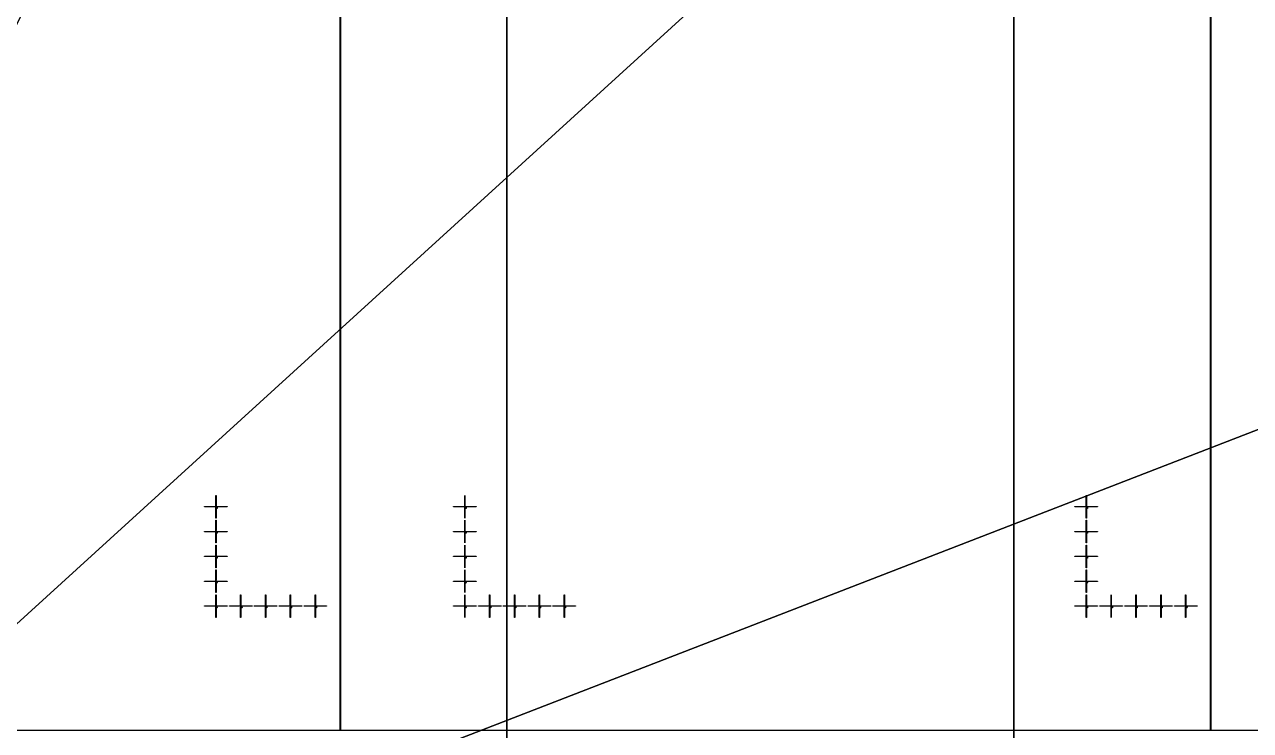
# Model space of a CAD drawing. Extents: x -25400 to 25400, y -24113 to 25400.
# Drawn here: x 4462 to 14325, y 3151 to 8834 of the extents above; entities that cross this region are included whole.
import ezdxf

# ---------------------------------------------------------------- set-up
doc = ezdxf.new("R2010")
doc.units = 0
for name, color, linetype in [('L0D0', 1, 'CONTINUOUS'), ('L1D0', 2, 'CONTINUOUS'), ('L3D0', 3, 'CONTINUOUS')]:
    doc.layers.add(name, color=color, linetype=linetype)

msp = doc.modelspace()

# ---------------------------------------------------------------- linework, layer by layer
at = {"layer": 'L0D0'}
for points in [[(8342.854, 23990.765), (8342.854, -23990.765), (8299.673, -24005.737), (8256.466, -24020.632), (8213.232, -24035.449), (8169.972, -24050.188), (8126.685, -24064.85), (8083.372, -24079.433), (8040.032, -24093.939), (7996.667, -24108.366), (7983.296, -24112.788), (4251.735, -24112.788), (0, 0), (0, 25400)], [(8342.854, -23990.765), (8342.854, 23990.765)], [(12421.944, 22155.255), (12421.944, -22155.255)], [(12421.944, -22155.255), (12421.944, 22155.255)], [(16923.304, 15427.63), (0, 0), (10207.408, 20499.239)], [(21126.611, 8836.08), (21143.321, 8796.022), (21159.954, 8755.931), (21176.512, 8715.809), (21192.994, 8675.656), (21209.399, 8635.472), (21225.729, 8595.257), (21241.982, 8555.01), (21258.159, 8514.733), (21274.259, 8474.426), (21290.283, 8434.088), (21306.231, 8393.719), (21322.102, 8353.321), (21337.896, 8312.892), (21353.614, 8272.434), (0, 0), (16923.304, 15427.63)], [(22900, 0), (0, 0), (21353.614, 8272.434)]]:
    msp.add_lwpolyline(points, dxfattribs=at)
at = {"layer": 'L1D0'}
for points in [[(6000.25, 4960.85), (6000.25, 5043.85), (6002.75, 5043.85), (6002.75, 4960.85)], [(8003.25, 4960.85), (8003.25, 5043.85), (8005.75, 5043.85), (8005.75, 4960.85)], [(13003.25, 4960.85), (13003.25, 5043.85), (13005.75, 5043.85), (13005.75, 4960.85)], [(5910.5, 4951.6), (5910.5, 4954.1), (5993.5, 4954.1), (5993.5, 4951.6)], [(6001.3, 4947.85), (6001.3, 4952.65), (5996.5, 4952.65), (5996.5, 4953.05), (6001.3, 4953.05), (6001.3, 4957.85), (6001.7, 4957.85), (6001.7, 4953.05), (6006.5, 4953.05), (6006.5, 4952.65), (6001.7, 4952.65), (6001.7, 4947.85)], [(6000.25, 4861.85), (6000.25, 4944.85), (6002.75, 4944.85), (6002.75, 4861.85)], [(6007.5, 4942.294), (6007.5, 4945.85), (6011.944, 4945.85), (6011.944, 4944.961), (6008.389, 4944.961), (6008.389, 4943.183), (6011.056, 4943.183), (6011.056, 4942.294)], [(6007.5, 4939.628), (6007.5, 4940.517), (6011.056, 4940.517), (6011.056, 4939.628)], [(6009.5, 4951.6), (6009.5, 4954.1), (6092.5, 4954.1), (6092.5, 4951.6)], [(6011.056, 4940.517), (6011.056, 4942.294), (6011.944, 4942.294), (6011.944, 4940.517)], [(7913.5, 4951.6), (7913.5, 4954.1), (7996.5, 4954.1), (7996.5, 4951.6)], [(8004.3, 4947.85), (8004.3, 4952.65), (7999.5, 4952.65), (7999.5, 4953.05), (8004.3, 4953.05), (8004.3, 4957.85), (8004.7, 4957.85), (8004.7, 4953.05), (8009.5, 4953.05), (8009.5, 4952.65), (8004.7, 4952.65), (8004.7, 4947.85)], [(8003.25, 4861.85), (8003.25, 4944.85), (8005.75, 4944.85), (8005.75, 4861.85)], [(8010.5, 4942.294), (8010.5, 4945.85), (8014.944, 4945.85), (8014.944, 4944.961), (8011.389, 4944.961), (8011.389, 4943.183), (8014.056, 4943.183), (8014.056, 4942.294)], [(8010.5, 4939.628), (8010.5, 4940.517), (8014.056, 4940.517), (8014.056, 4939.628)], [(8012.5, 4951.6), (8012.5, 4954.1), (8095.5, 4954.1), (8095.5, 4951.6)], [(8014.056, 4940.517), (8014.056, 4942.294), (8014.944, 4942.294), (8014.944, 4940.517)], [(12913.5, 4951.6), (12913.5, 4954.1), (12996.5, 4954.1), (12996.5, 4951.6)], [(13004.3, 4947.85), (13004.3, 4952.65), (12999.5, 4952.65), (12999.5, 4953.05), (13004.3, 4953.05), (13004.3, 4957.85), (13004.7, 4957.85), (13004.7, 4953.05), (13009.5, 4953.05), (13009.5, 4952.65), (13004.7, 4952.65), (13004.7, 4947.85)], [(13003.25, 4861.85), (13003.25, 4944.85), (13005.75, 4944.85), (13005.75, 4861.85)], [(13010.5, 4942.294), (13010.5, 4945.85), (13014.944, 4945.85), (13014.944, 4944.961), (13011.389, 4944.961), (13011.389, 4943.183), (13014.056, 4943.183), (13014.056, 4942.294)], [(13010.5, 4939.628), (13010.5, 4940.517), (13014.056, 4940.517), (13014.056, 4939.628)], [(13012.5, 4951.6), (13012.5, 4954.1), (13095.5, 4954.1), (13095.5, 4951.6)], [(13014.056, 4940.517), (13014.056, 4942.294), (13014.944, 4942.294), (13014.944, 4940.517)], [(6000.25, 4760.85), (6000.25, 4843.85), (6002.75, 4843.85), (6002.75, 4760.85)], [(8003.25, 4760.85), (8003.25, 4843.85), (8005.75, 4843.85), (8005.75, 4760.85)], [(13003.25, 4760.85), (13003.25, 4843.85), (13005.75, 4843.85), (13005.75, 4760.85)], [(5910.5, 4751.6), (5910.5, 4754.1), (5993.5, 4754.1), (5993.5, 4751.6)], [(6001.3, 4747.85), (6001.3, 4752.65), (5996.5, 4752.65), (5996.5, 4753.05), (6001.3, 4753.05), (6001.3, 4757.85), (6001.7, 4757.85), (6001.7, 4753.05), (6006.5, 4753.05), (6006.5, 4752.65), (6001.7, 4752.65), (6001.7, 4747.85)], [(6000.25, 4661.85), (6000.25, 4744.85), (6002.75, 4744.85), (6002.75, 4661.85)], [(6010.167, 4739.628), (6010.167, 4741.406), (6007.5, 4741.406), (6007.5, 4743.183), (6008.389, 4743.183), (6008.389, 4742.294), (6010.167, 4742.294), (6010.167, 4744.961), (6009.278, 4744.961), (6009.278, 4745.85), (6011.056, 4745.85), (6011.056, 4742.294), (6011.944, 4742.294), (6011.944, 4741.406), (6011.056, 4741.406), (6011.056, 4739.628)], [(6008.389, 4743.183), (6008.389, 4744.961), (6009.278, 4744.961), (6009.278, 4743.183)], [(6009.5, 4751.6), (6009.5, 4754.1), (6092.5, 4754.1), (6092.5, 4751.6)], [(7913.5, 4751.6), (7913.5, 4754.1), (7996.5, 4754.1), (7996.5, 4751.6)], [(8004.3, 4747.85), (8004.3, 4752.65), (7999.5, 4752.65), (7999.5, 4753.05), (8004.3, 4753.05), (8004.3, 4757.85), (8004.7, 4757.85), (8004.7, 4753.05), (8009.5, 4753.05), (8009.5, 4752.65), (8004.7, 4752.65), (8004.7, 4747.85)], [(8003.25, 4661.85), (8003.25, 4744.85), (8005.75, 4744.85), (8005.75, 4661.85)], [(8013.167, 4739.628), (8013.167, 4741.406), (8010.5, 4741.406), (8010.5, 4743.183), (8011.389, 4743.183), (8011.389, 4742.294), (8013.167, 4742.294), (8013.167, 4744.961), (8012.278, 4744.961), (8012.278, 4745.85), (8014.056, 4745.85), (8014.056, 4742.294), (8014.944, 4742.294), (8014.944, 4741.406), (8014.056, 4741.406), (8014.056, 4739.628)], [(8011.389, 4743.183), (8011.389, 4744.961), (8012.278, 4744.961), (8012.278, 4743.183)], [(8012.5, 4751.6), (8012.5, 4754.1), (8095.5, 4754.1), (8095.5, 4751.6)], [(12913.5, 4751.6), (12913.5, 4754.1), (12996.5, 4754.1), (12996.5, 4751.6)], [(13004.3, 4747.85), (13004.3, 4752.65), (12999.5, 4752.65), (12999.5, 4753.05), (13004.3, 4753.05), (13004.3, 4757.85), (13004.7, 4757.85), (13004.7, 4753.05), (13009.5, 4753.05), (13009.5, 4752.65), (13004.7, 4752.65), (13004.7, 4747.85)], [(13003.25, 4661.85), (13003.25, 4744.85), (13005.75, 4744.85), (13005.75, 4661.85)], [(13013.167, 4739.628), (13013.167, 4741.406), (13010.5, 4741.406), (13010.5, 4743.183), (13011.389, 4743.183), (13011.389, 4742.294), (13013.167, 4742.294), (13013.167, 4744.961), (13012.278, 4744.961), (13012.278, 4745.85), (13014.056, 4745.85), (13014.056, 4742.294), (13014.944, 4742.294), (13014.944, 4741.406), (13014.056, 4741.406), (13014.056, 4739.628)], [(13011.389, 4743.183), (13011.389, 4744.961), (13012.278, 4744.961), (13012.278, 4743.183)], [(13012.5, 4751.6), (13012.5, 4754.1), (13095.5, 4754.1), (13095.5, 4751.6)], [(6000.25, 4560.85), (6000.25, 4643.85), (6002.75, 4643.85), (6002.75, 4560.85)], [(8003.25, 4560.85), (8003.25, 4643.85), (8005.75, 4643.85), (8005.75, 4560.85)], [(13003.25, 4560.85), (13003.25, 4643.85), (13005.75, 4643.85), (13005.75, 4560.85)], [(5910.5, 4551.6), (5910.5, 4554.1), (5993.5, 4554.1), (5993.5, 4551.6)], [(6001.3, 4547.85), (6001.3, 4552.65), (5996.5, 4552.65), (5996.5, 4553.05), (6001.3, 4553.05), (6001.3, 4557.85), (6001.7, 4557.85), (6001.7, 4553.05), (6006.5, 4553.05), (6006.5, 4552.65), (6001.7, 4552.65), (6001.7, 4547.85)], [(6000.25, 4461.85), (6000.25, 4544.85), (6002.75, 4544.85), (6002.75, 4461.85)], [(6007.5, 4544.961), (6007.5, 4545.85), (6011.056, 4545.85), (6011.056, 4544.961)], [(6007.5, 4539.628), (6007.5, 4540.517), (6011.056, 4540.517), (6011.056, 4539.628)], [(6008.389, 4542.294), (6008.389, 4543.183), (6011.056, 4543.183), (6011.056, 4542.294)], [(6009.5, 4551.6), (6009.5, 4554.1), (6092.5, 4554.1), (6092.5, 4551.6)], [(6011.056, 4543.183), (6011.056, 4544.961), (6011.944, 4544.961), (6011.944, 4543.183)], [(6011.056, 4540.517), (6011.056, 4542.294), (6011.944, 4542.294), (6011.944, 4540.517)], [(7913.5, 4551.6), (7913.5, 4554.1), (7996.5, 4554.1), (7996.5, 4551.6)], [(8004.3, 4547.85), (8004.3, 4552.65), (7999.5, 4552.65), (7999.5, 4553.05), (8004.3, 4553.05), (8004.3, 4557.85), (8004.7, 4557.85), (8004.7, 4553.05), (8009.5, 4553.05), (8009.5, 4552.65), (8004.7, 4552.65), (8004.7, 4547.85)], [(8003.25, 4461.85), (8003.25, 4544.85), (8005.75, 4544.85), (8005.75, 4461.85)], [(8010.5, 4544.961), (8010.5, 4545.85), (8014.056, 4545.85), (8014.056, 4544.961)], [(8010.5, 4539.628), (8010.5, 4540.517), (8014.056, 4540.517), (8014.056, 4539.628)], [(8011.389, 4542.294), (8011.389, 4543.183), (8014.056, 4543.183), (8014.056, 4542.294)], [(8012.5, 4551.6), (8012.5, 4554.1), (8095.5, 4554.1), (8095.5, 4551.6)], [(8014.056, 4543.183), (8014.056, 4544.961), (8014.944, 4544.961), (8014.944, 4543.183)], [(8014.056, 4540.517), (8014.056, 4542.294), (8014.944, 4542.294), (8014.944, 4540.517)], [(12913.5, 4551.6), (12913.5, 4554.1), (12996.5, 4554.1), (12996.5, 4551.6)], [(13004.3, 4547.85), (13004.3, 4552.65), (12999.5, 4552.65), (12999.5, 4553.05), (13004.3, 4553.05), (13004.3, 4557.85), (13004.7, 4557.85), (13004.7, 4553.05), (13009.5, 4553.05), (13009.5, 4552.65), (13004.7, 4552.65), (13004.7, 4547.85)], [(13003.25, 4461.85), (13003.25, 4544.85), (13005.75, 4544.85), (13005.75, 4461.85)], [(13010.5, 4544.961), (13010.5, 4545.85), (13014.056, 4545.85), (13014.056, 4544.961)], [(13010.5, 4539.628), (13010.5, 4540.517), (13014.056, 4540.517), (13014.056, 4539.628)], [(13011.389, 4542.294), (13011.389, 4543.183), (13014.056, 4543.183), (13014.056, 4542.294)], [(13012.5, 4551.6), (13012.5, 4554.1), (13095.5, 4554.1), (13095.5, 4551.6)], [(13014.056, 4543.183), (13014.056, 4544.961), (13014.944, 4544.961), (13014.944, 4543.183)], [(13014.056, 4540.517), (13014.056, 4542.294), (13014.944, 4542.294), (13014.944, 4540.517)], [(6000.25, 4360.85), (6000.25, 4443.85), (6002.75, 4443.85), (6002.75, 4360.85)], [(8003.25, 4360.85), (8003.25, 4443.85), (8005.75, 4443.85), (8005.75, 4360.85)], [(13003.25, 4360.85), (13003.25, 4443.85), (13005.75, 4443.85), (13005.75, 4360.85)], [(5910.5, 4351.6), (5910.5, 4354.1), (5993.5, 4354.1), (5993.5, 4351.6)], [(6001.3, 4347.85), (6001.3, 4352.65), (5996.5, 4352.65), (5996.5, 4353.05), (6001.3, 4353.05), (6001.3, 4357.85), (6001.7, 4357.85), (6001.7, 4353.05), (6006.5, 4353.05), (6006.5, 4352.65), (6001.7, 4352.65), (6001.7, 4347.85)], [(6000.25, 4261.85), (6000.25, 4344.85), (6002.75, 4344.85), (6002.75, 4261.85)], [(6007.5, 4344.072), (6007.5, 4344.961), (6008.389, 4344.961), (6008.389, 4344.072)], [(6007.5, 4339.628), (6007.5, 4341.406), (6008.389, 4341.406), (6008.389, 4340.517), (6011.944, 4340.517), (6011.944, 4339.628)], [(6008.389, 4344.961), (6008.389, 4345.85), (6011.056, 4345.85), (6011.056, 4344.961)], [(6008.389, 4341.406), (6008.389, 4342.294), (6010.167, 4342.294), (6010.167, 4341.406)], [(6009.5, 4351.6), (6009.5, 4354.1), (6092.5, 4354.1), (6092.5, 4351.6)], [(6010.167, 4342.294), (6010.167, 4343.183), (6011.056, 4343.183), (6011.056, 4342.294)], [(6011.056, 4343.183), (6011.056, 4344.961), (6011.944, 4344.961), (6011.944, 4343.183)], [(7913.5, 4351.6), (7913.5, 4354.1), (7996.5, 4354.1), (7996.5, 4351.6)], [(8004.3, 4347.85), (8004.3, 4352.65), (7999.5, 4352.65), (7999.5, 4353.05), (8004.3, 4353.05), (8004.3, 4357.85), (8004.7, 4357.85), (8004.7, 4353.05), (8009.5, 4353.05), (8009.5, 4352.65), (8004.7, 4352.65), (8004.7, 4347.85)], [(8003.25, 4261.85), (8003.25, 4344.85), (8005.75, 4344.85), (8005.75, 4261.85)], [(8010.5, 4344.072), (8010.5, 4344.961), (8011.389, 4344.961), (8011.389, 4344.072)], [(8010.5, 4339.628), (8010.5, 4341.406), (8011.389, 4341.406), (8011.389, 4340.517), (8014.944, 4340.517), (8014.944, 4339.628)], [(8011.389, 4344.961), (8011.389, 4345.85), (8014.056, 4345.85), (8014.056, 4344.961)], [(8011.389, 4341.406), (8011.389, 4342.294), (8013.167, 4342.294), (8013.167, 4341.406)], [(8012.5, 4351.6), (8012.5, 4354.1), (8095.5, 4354.1), (8095.5, 4351.6)], [(8013.167, 4342.294), (8013.167, 4343.183), (8014.056, 4343.183), (8014.056, 4342.294)], [(8014.056, 4343.183), (8014.056, 4344.961), (8014.944, 4344.961), (8014.944, 4343.183)], [(12913.5, 4351.6), (12913.5, 4354.1), (12996.5, 4354.1), (12996.5, 4351.6)], [(13004.3, 4347.85), (13004.3, 4352.65), (12999.5, 4352.65), (12999.5, 4353.05), (13004.3, 4353.05), (13004.3, 4357.85), (13004.7, 4357.85), (13004.7, 4353.05), (13009.5, 4353.05), (13009.5, 4352.65), (13004.7, 4352.65), (13004.7, 4347.85)], [(13003.25, 4261.85), (13003.25, 4344.85), (13005.75, 4344.85), (13005.75, 4261.85)], [(13010.5, 4344.072), (13010.5, 4344.961), (13011.389, 4344.961), (13011.389, 4344.072)], [(13010.5, 4339.628), (13010.5, 4341.406), (13011.389, 4341.406), (13011.389, 4340.517), (13014.944, 4340.517), (13014.944, 4339.628)], [(13011.389, 4344.961), (13011.389, 4345.85), (13014.056, 4345.85), (13014.056, 4344.961)], [(13011.389, 4341.406), (13011.389, 4342.294), (13013.167, 4342.294), (13013.167, 4341.406)], [(13012.5, 4351.6), (13012.5, 4354.1), (13095.5, 4354.1), (13095.5, 4351.6)], [(13013.167, 4342.294), (13013.167, 4343.183), (13014.056, 4343.183), (13014.056, 4342.294)], [(13014.056, 4343.183), (13014.056, 4344.961), (13014.944, 4344.961), (13014.944, 4343.183)], [(6000.25, 4160.85), (6000.25, 4243.85), (6002.75, 4243.85), (6002.75, 4160.85)], [(6200.25, 4160.85), (6200.25, 4243.85), (6202.75, 4243.85), (6202.75, 4160.85)], [(6400.25, 4160.85), (6400.25, 4243.85), (6402.75, 4243.85), (6402.75, 4160.85)], [(6600.25, 4160.85), (6600.25, 4243.85), (6602.75, 4243.85), (6602.75, 4160.85)], [(6800.25, 4160.85), (6800.25, 4243.85), (6802.75, 4243.85), (6802.75, 4160.85)], [(8003.25, 4160.85), (8003.25, 4243.85), (8005.75, 4243.85), (8005.75, 4160.85)], [(8203.25, 4160.85), (8203.25, 4243.85), (8205.75, 4243.85), (8205.75, 4160.85)], [(8403.25, 4160.85), (8403.25, 4243.85), (8405.75, 4243.85), (8405.75, 4160.85)], [(8603.25, 4160.85), (8603.25, 4243.85), (8605.75, 4243.85), (8605.75, 4160.85)], [(8803.25, 4160.85), (8803.25, 4243.85), (8805.75, 4243.85), (8805.75, 4160.85)], [(13003.25, 4160.85), (13003.25, 4243.85), (13005.75, 4243.85), (13005.75, 4160.85)], [(13203.25, 4160.85), (13203.25, 4243.85), (13205.75, 4243.85), (13205.75, 4160.85)], [(13403.25, 4160.85), (13403.25, 4243.85), (13405.75, 4243.85), (13405.75, 4160.85)], [(13603.25, 4160.85), (13603.25, 4243.85), (13605.75, 4243.85), (13605.75, 4160.85)], [(13803.25, 4160.85), (13803.25, 4243.85), (13805.75, 4243.85), (13805.75, 4160.85)], [(5910.5, 4151.6), (5910.5, 4154.1), (5993.5, 4154.1), (5993.5, 4151.6)], [(6001.3, 4147.85), (6001.3, 4152.65), (5996.5, 4152.65), (5996.5, 4153.05), (6001.3, 4153.05), (6001.3, 4157.85), (6001.7, 4157.85), (6001.7, 4153.05), (6006.5, 4153.05), (6006.5, 4152.65), (6001.7, 4152.65), (6001.7, 4147.85)], [(6000.25, 4061.85), (6000.25, 4144.85), (6002.75, 4144.85), (6002.75, 4061.85)], [(6008.389, 4139.628), (6008.389, 4140.517), (6009.278, 4140.517), (6009.278, 4144.072), (6008.389, 4144.072), (6008.389, 4144.961), (6009.278, 4144.961), (6009.278, 4145.85), (6010.167, 4145.85), (6010.167, 4140.517), (6011.056, 4140.517), (6011.056, 4139.628)], [(6009.5, 4151.6), (6009.5, 4154.1), (6092.5, 4154.1), (6092.5, 4151.6)], [(6110.5, 4151.6), (6110.5, 4154.1), (6193.5, 4154.1), (6193.5, 4151.6)], [(6201.3, 4147.85), (6201.3, 4152.65), (6196.5, 4152.65), (6196.5, 4153.05), (6201.3, 4153.05), (6201.3, 4157.85), (6201.7, 4157.85), (6201.7, 4153.05), (6206.5, 4153.05), (6206.5, 4152.65), (6201.7, 4152.65), (6201.7, 4147.85)], [(6200.25, 4061.85), (6200.25, 4144.85), (6202.75, 4144.85), (6202.75, 4061.85)], [(6207.5, 4144.072), (6207.5, 4144.961), (6208.389, 4144.961), (6208.389, 4144.072)], [(6208.389, 4144.961), (6208.389, 4145.85), (6211.056, 4145.85), (6211.056, 4144.961)], [(6209.5, 4151.6), (6209.5, 4154.1), (6292.5, 4154.1), (6292.5, 4151.6)], [(6210.167, 4142.294), (6210.167, 4143.183), (6211.056, 4143.183), (6211.056, 4142.294)], [(6211.056, 4143.183), (6211.056, 4144.961), (6211.944, 4144.961), (6211.944, 4143.183)], [(6310.5, 4151.6), (6310.5, 4154.1), (6393.5, 4154.1), (6393.5, 4151.6)], [(6401.3, 4147.85), (6401.3, 4152.65), (6396.5, 4152.65), (6396.5, 4153.05), (6401.3, 4153.05), (6401.3, 4157.85), (6401.7, 4157.85), (6401.7, 4153.05), (6406.5, 4153.05), (6406.5, 4152.65), (6401.7, 4152.65), (6401.7, 4147.85)], [(6400.25, 4061.85), (6400.25, 4144.85), (6402.75, 4144.85), (6402.75, 4061.85)], [(6407.5, 4144.961), (6407.5, 4145.85), (6411.056, 4145.85), (6411.056, 4144.961)], [(6408.389, 4142.294), (6408.389, 4143.183), (6411.056, 4143.183), (6411.056, 4142.294)], [(6409.5, 4151.6), (6409.5, 4154.1), (6492.5, 4154.1), (6492.5, 4151.6)], [(6411.056, 4143.183), (6411.056, 4144.961), (6411.944, 4144.961), (6411.944, 4143.183)], [(6510.5, 4151.6), (6510.5, 4154.1), (6593.5, 4154.1), (6593.5, 4151.6)], [(6601.3, 4147.85), (6601.3, 4152.65), (6596.5, 4152.65), (6596.5, 4153.05), (6601.3, 4153.05), (6601.3, 4157.85), (6601.7, 4157.85), (6601.7, 4153.05), (6606.5, 4153.05), (6606.5, 4152.65), (6601.7, 4152.65), (6601.7, 4147.85)], [(6600.25, 4061.85), (6600.25, 4144.85), (6602.75, 4144.85), (6602.75, 4061.85)], [(6610.167, 4139.628), (6610.167, 4141.406), (6607.5, 4141.406), (6607.5, 4143.183), (6608.389, 4143.183), (6608.389, 4142.294), (6610.167, 4142.294), (6610.167, 4144.961), (6609.278, 4144.961), (6609.278, 4145.85), (6611.056, 4145.85), (6611.056, 4142.294), (6611.944, 4142.294), (6611.944, 4141.406), (6611.056, 4141.406), (6611.056, 4139.628)], [(6608.389, 4143.183), (6608.389, 4144.961), (6609.278, 4144.961), (6609.278, 4143.183)], [(6609.5, 4151.6), (6609.5, 4154.1), (6692.5, 4154.1), (6692.5, 4151.6)], [(6710.5, 4151.6), (6710.5, 4154.1), (6793.5, 4154.1), (6793.5, 4151.6)], [(6801.3, 4147.85), (6801.3, 4152.65), (6796.5, 4152.65), (6796.5, 4153.05), (6801.3, 4153.05), (6801.3, 4157.85), (6801.7, 4157.85), (6801.7, 4153.05), (6806.5, 4153.05), (6806.5, 4152.65), (6801.7, 4152.65), (6801.7, 4147.85)], [(6800.25, 4061.85), (6800.25, 4144.85), (6802.75, 4144.85), (6802.75, 4061.85)], [(6807.5, 4142.294), (6807.5, 4145.85), (6811.944, 4145.85), (6811.944, 4144.961), (6808.389, 4144.961), (6808.389, 4143.183), (6811.056, 4143.183), (6811.056, 4142.294)], [(6809.5, 4151.6), (6809.5, 4154.1), (6892.5, 4154.1), (6892.5, 4151.6)], [(7913.5, 4151.6), (7913.5, 4154.1), (7996.5, 4154.1), (7996.5, 4151.6)], [(8004.3, 4147.85), (8004.3, 4152.65), (7999.5, 4152.65), (7999.5, 4153.05), (8004.3, 4153.05), (8004.3, 4157.85), (8004.7, 4157.85), (8004.7, 4153.05), (8009.5, 4153.05), (8009.5, 4152.65), (8004.7, 4152.65), (8004.7, 4147.85)], [(8003.25, 4061.85), (8003.25, 4144.85), (8005.75, 4144.85), (8005.75, 4061.85)], [(8011.389, 4139.628), (8011.389, 4140.517), (8012.278, 4140.517), (8012.278, 4144.072), (8011.389, 4144.072), (8011.389, 4144.961), (8012.278, 4144.961), (8012.278, 4145.85), (8013.167, 4145.85), (8013.167, 4140.517), (8014.056, 4140.517), (8014.056, 4139.628)], [(8012.5, 4151.6), (8012.5, 4154.1), (8095.5, 4154.1), (8095.5, 4151.6)], [(8113.5, 4151.6), (8113.5, 4154.1), (8196.5, 4154.1), (8196.5, 4151.6)], [(8204.3, 4147.85), (8204.3, 4152.65), (8199.5, 4152.65), (8199.5, 4153.05), (8204.3, 4153.05), (8204.3, 4157.85), (8204.7, 4157.85), (8204.7, 4153.05), (8209.5, 4153.05), (8209.5, 4152.65), (8204.7, 4152.65), (8204.7, 4147.85)], [(8203.25, 4061.85), (8203.25, 4144.85), (8205.75, 4144.85), (8205.75, 4061.85)], [(8210.5, 4144.072), (8210.5, 4144.961), (8211.389, 4144.961), (8211.389, 4144.072)], [(8211.389, 4144.961), (8211.389, 4145.85), (8214.056, 4145.85), (8214.056, 4144.961)], [(8212.5, 4151.6), (8212.5, 4154.1), (8295.5, 4154.1), (8295.5, 4151.6)], [(8213.167, 4142.294), (8213.167, 4143.183), (8214.056, 4143.183), (8214.056, 4142.294)], [(8214.056, 4143.183), (8214.056, 4144.961), (8214.944, 4144.961), (8214.944, 4143.183)], [(8313.5, 4151.6), (8313.5, 4154.1), (8396.5, 4154.1), (8396.5, 4151.6)], [(8404.3, 4147.85), (8404.3, 4152.65), (8399.5, 4152.65), (8399.5, 4153.05), (8404.3, 4153.05), (8404.3, 4157.85), (8404.7, 4157.85), (8404.7, 4153.05), (8409.5, 4153.05), (8409.5, 4152.65), (8404.7, 4152.65), (8404.7, 4147.85)], [(8403.25, 4061.85), (8403.25, 4144.85), (8405.75, 4144.85), (8405.75, 4061.85)], [(8410.5, 4144.961), (8410.5, 4145.85), (8414.056, 4145.85), (8414.056, 4144.961)], [(8411.389, 4142.294), (8411.389, 4143.183), (8414.056, 4143.183), (8414.056, 4142.294)], [(8412.5, 4151.6), (8412.5, 4154.1), (8495.5, 4154.1), (8495.5, 4151.6)], [(8414.056, 4143.183), (8414.056, 4144.961), (8414.944, 4144.961), (8414.944, 4143.183)], [(8513.5, 4151.6), (8513.5, 4154.1), (8596.5, 4154.1), (8596.5, 4151.6)], [(8604.3, 4147.85), (8604.3, 4152.65), (8599.5, 4152.65), (8599.5, 4153.05), (8604.3, 4153.05), (8604.3, 4157.85), (8604.7, 4157.85), (8604.7, 4153.05), (8609.5, 4153.05), (8609.5, 4152.65), (8604.7, 4152.65), (8604.7, 4147.85)], [(8603.25, 4061.85), (8603.25, 4144.85), (8605.75, 4144.85), (8605.75, 4061.85)], [(8613.167, 4139.628), (8613.167, 4141.406), (8610.5, 4141.406), (8610.5, 4143.183), (8611.389, 4143.183), (8611.389, 4142.294), (8613.167, 4142.294), (8613.167, 4144.961), (8612.278, 4144.961), (8612.278, 4145.85), (8614.056, 4145.85), (8614.056, 4142.294), (8614.944, 4142.294), (8614.944, 4141.406), (8614.056, 4141.406), (8614.056, 4139.628)], [(8611.389, 4143.183), (8611.389, 4144.961), (8612.278, 4144.961), (8612.278, 4143.183)], [(8612.5, 4151.6), (8612.5, 4154.1), (8695.5, 4154.1), (8695.5, 4151.6)], [(8713.5, 4151.6), (8713.5, 4154.1), (8796.5, 4154.1), (8796.5, 4151.6)], [(8804.3, 4147.85), (8804.3, 4152.65), (8799.5, 4152.65), (8799.5, 4153.05), (8804.3, 4153.05), (8804.3, 4157.85), (8804.7, 4157.85), (8804.7, 4153.05), (8809.5, 4153.05), (8809.5, 4152.65), (8804.7, 4152.65), (8804.7, 4147.85)], [(8803.25, 4061.85), (8803.25, 4144.85), (8805.75, 4144.85), (8805.75, 4061.85)], [(8810.5, 4142.294), (8810.5, 4145.85), (8814.944, 4145.85), (8814.944, 4144.961), (8811.389, 4144.961), (8811.389, 4143.183), (8814.056, 4143.183), (8814.056, 4142.294)], [(8812.5, 4151.6), (8812.5, 4154.1), (8895.5, 4154.1), (8895.5, 4151.6)], [(12913.5, 4151.6), (12913.5, 4154.1), (12996.5, 4154.1), (12996.5, 4151.6)], [(13004.3, 4147.85), (13004.3, 4152.65), (12999.5, 4152.65), (12999.5, 4153.05), (13004.3, 4153.05), (13004.3, 4157.85), (13004.7, 4157.85), (13004.7, 4153.05), (13009.5, 4153.05), (13009.5, 4152.65), (13004.7, 4152.65), (13004.7, 4147.85)], [(13003.25, 4061.85), (13003.25, 4144.85), (13005.75, 4144.85), (13005.75, 4061.85)], [(13011.389, 4139.628), (13011.389, 4140.517), (13012.278, 4140.517), (13012.278, 4144.072), (13011.389, 4144.072), (13011.389, 4144.961), (13012.278, 4144.961), (13012.278, 4145.85), (13013.167, 4145.85), (13013.167, 4140.517), (13014.056, 4140.517), (13014.056, 4139.628)], [(13012.5, 4151.6), (13012.5, 4154.1), (13095.5, 4154.1), (13095.5, 4151.6)], [(13113.5, 4151.6), (13113.5, 4154.1), (13196.5, 4154.1), (13196.5, 4151.6)], [(13204.3, 4147.85), (13204.3, 4152.65), (13199.5, 4152.65), (13199.5, 4153.05), (13204.3, 4153.05), (13204.3, 4157.85), (13204.7, 4157.85), (13204.7, 4153.05), (13209.5, 4153.05), (13209.5, 4152.65), (13204.7, 4152.65), (13204.7, 4147.85)], [(13203.25, 4061.85), (13203.25, 4144.85), (13205.75, 4144.85), (13205.75, 4061.85)], [(13210.5, 4144.072), (13210.5, 4144.961), (13211.389, 4144.961), (13211.389, 4144.072)], [(13211.389, 4144.961), (13211.389, 4145.85), (13214.056, 4145.85), (13214.056, 4144.961)], [(13212.5, 4151.6), (13212.5, 4154.1), (13295.5, 4154.1), (13295.5, 4151.6)], [(13213.167, 4142.294), (13213.167, 4143.183), (13214.056, 4143.183), (13214.056, 4142.294)], [(13214.056, 4143.183), (13214.056, 4144.961), (13214.944, 4144.961), (13214.944, 4143.183)], [(13313.5, 4151.6), (13313.5, 4154.1), (13396.5, 4154.1), (13396.5, 4151.6)], [(13404.3, 4147.85), (13404.3, 4152.65), (13399.5, 4152.65), (13399.5, 4153.05), (13404.3, 4153.05), (13404.3, 4157.85), (13404.7, 4157.85), (13404.7, 4153.05), (13409.5, 4153.05), (13409.5, 4152.65), (13404.7, 4152.65), (13404.7, 4147.85)], [(13403.25, 4061.85), (13403.25, 4144.85), (13405.75, 4144.85), (13405.75, 4061.85)], [(13410.5, 4144.961), (13410.5, 4145.85), (13414.056, 4145.85), (13414.056, 4144.961)], [(13411.389, 4142.294), (13411.389, 4143.183), (13414.056, 4143.183), (13414.056, 4142.294)], [(13412.5, 4151.6), (13412.5, 4154.1), (13495.5, 4154.1), (13495.5, 4151.6)], [(13414.056, 4143.183), (13414.056, 4144.961), (13414.944, 4144.961), (13414.944, 4143.183)], [(13513.5, 4151.6), (13513.5, 4154.1), (13596.5, 4154.1), (13596.5, 4151.6)], [(13604.3, 4147.85), (13604.3, 4152.65), (13599.5, 4152.65), (13599.5, 4153.05), (13604.3, 4153.05), (13604.3, 4157.85), (13604.7, 4157.85), (13604.7, 4153.05), (13609.5, 4153.05), (13609.5, 4152.65), (13604.7, 4152.65), (13604.7, 4147.85)], [(13603.25, 4061.85), (13603.25, 4144.85), (13605.75, 4144.85), (13605.75, 4061.85)], [(13613.167, 4139.628), (13613.167, 4141.406), (13610.5, 4141.406), (13610.5, 4143.183), (13611.389, 4143.183), (13611.389, 4142.294), (13613.167, 4142.294), (13613.167, 4144.961), (13612.278, 4144.961), (13612.278, 4145.85), (13614.056, 4145.85), (13614.056, 4142.294), (13614.944, 4142.294), (13614.944, 4141.406), (13614.056, 4141.406), (13614.056, 4139.628)], [(13611.389, 4143.183), (13611.389, 4144.961), (13612.278, 4144.961), (13612.278, 4143.183)], [(13612.5, 4151.6), (13612.5, 4154.1), (13695.5, 4154.1), (13695.5, 4151.6)], [(13713.5, 4151.6), (13713.5, 4154.1), (13796.5, 4154.1), (13796.5, 4151.6)], [(13804.3, 4147.85), (13804.3, 4152.65), (13799.5, 4152.65), (13799.5, 4153.05), (13804.3, 4153.05), (13804.3, 4157.85), (13804.7, 4157.85), (13804.7, 4153.05), (13809.5, 4153.05), (13809.5, 4152.65), (13804.7, 4152.65), (13804.7, 4147.85)], [(13803.25, 4061.85), (13803.25, 4144.85), (13805.75, 4144.85), (13805.75, 4061.85)], [(13810.5, 4142.294), (13810.5, 4145.85), (13814.944, 4145.85), (13814.944, 4144.961), (13811.389, 4144.961), (13811.389, 4143.183), (13814.056, 4143.183), (13814.056, 4142.294)], [(13812.5, 4151.6), (13812.5, 4154.1), (13895.5, 4154.1), (13895.5, 4151.6)], [(6207.5, 4139.628), (6207.5, 4141.406), (6208.389, 4141.406), (6208.389, 4140.517), (6211.944, 4140.517), (6211.944, 4139.628)], [(6208.389, 4141.406), (6208.389, 4142.294), (6210.167, 4142.294), (6210.167, 4141.406)], [(6407.5, 4139.628), (6407.5, 4140.517), (6411.056, 4140.517), (6411.056, 4139.628)], [(6411.056, 4140.517), (6411.056, 4142.294), (6411.944, 4142.294), (6411.944, 4140.517)], [(6807.5, 4139.628), (6807.5, 4140.517), (6811.056, 4140.517), (6811.056, 4139.628)], [(6811.056, 4140.517), (6811.056, 4142.294), (6811.944, 4142.294), (6811.944, 4140.517)], [(8210.5, 4139.628), (8210.5, 4141.406), (8211.389, 4141.406), (8211.389, 4140.517), (8214.944, 4140.517), (8214.944, 4139.628)], [(8211.389, 4141.406), (8211.389, 4142.294), (8213.167, 4142.294), (8213.167, 4141.406)], [(8410.5, 4139.628), (8410.5, 4140.517), (8414.056, 4140.517), (8414.056, 4139.628)], [(8414.056, 4140.517), (8414.056, 4142.294), (8414.944, 4142.294), (8414.944, 4140.517)], [(8810.5, 4139.628), (8810.5, 4140.517), (8814.056, 4140.517), (8814.056, 4139.628)], [(8814.056, 4140.517), (8814.056, 4142.294), (8814.944, 4142.294), (8814.944, 4140.517)], [(13210.5, 4139.628), (13210.5, 4141.406), (13211.389, 4141.406), (13211.389, 4140.517), (13214.944, 4140.517), (13214.944, 4139.628)], [(13211.389, 4141.406), (13211.389, 4142.294), (13213.167, 4142.294), (13213.167, 4141.406)], [(13410.5, 4139.628), (13410.5, 4140.517), (13414.056, 4140.517), (13414.056, 4139.628)], [(13414.056, 4140.517), (13414.056, 4142.294), (13414.944, 4142.294), (13414.944, 4140.517)], [(13810.5, 4139.628), (13810.5, 4140.517), (13814.056, 4140.517), (13814.056, 4139.628)], [(13814.056, 4140.517), (13814.056, 4142.294), (13814.944, 4142.294), (13814.944, 4140.517)]]:
    msp.add_lwpolyline(points, close=True, dxfattribs=at)
at = {"layer": 'L3D0'}
msp.add_lwpolyline([(-7001.5, 3152.85), (-1.5, 3152.85), (1.5, 3152.85), (7001.5, 3152.85), (7004.5, 3152.85), (14004.5, 3152.85), (14007.5, 3152.85), (21007.5, 3152.85), (21007.5, 10152.85), (14007.5, 10152.85), (14007.5, 3152.85), (14004.5, 3152.85), (14004.5, 10152.85), (7004.5, 10152.85), (7004.5, 3152.85), (7001.5, 3152.85), (7001.5, 10152.85), (1.5, 10152.85), (1.5, 3152.85), (-1.5, 3152.85), (-1.5, 10152.85), (-7001.5, 10152.85)], dxfattribs=at)

doc.saveas('drawing.dxf')
